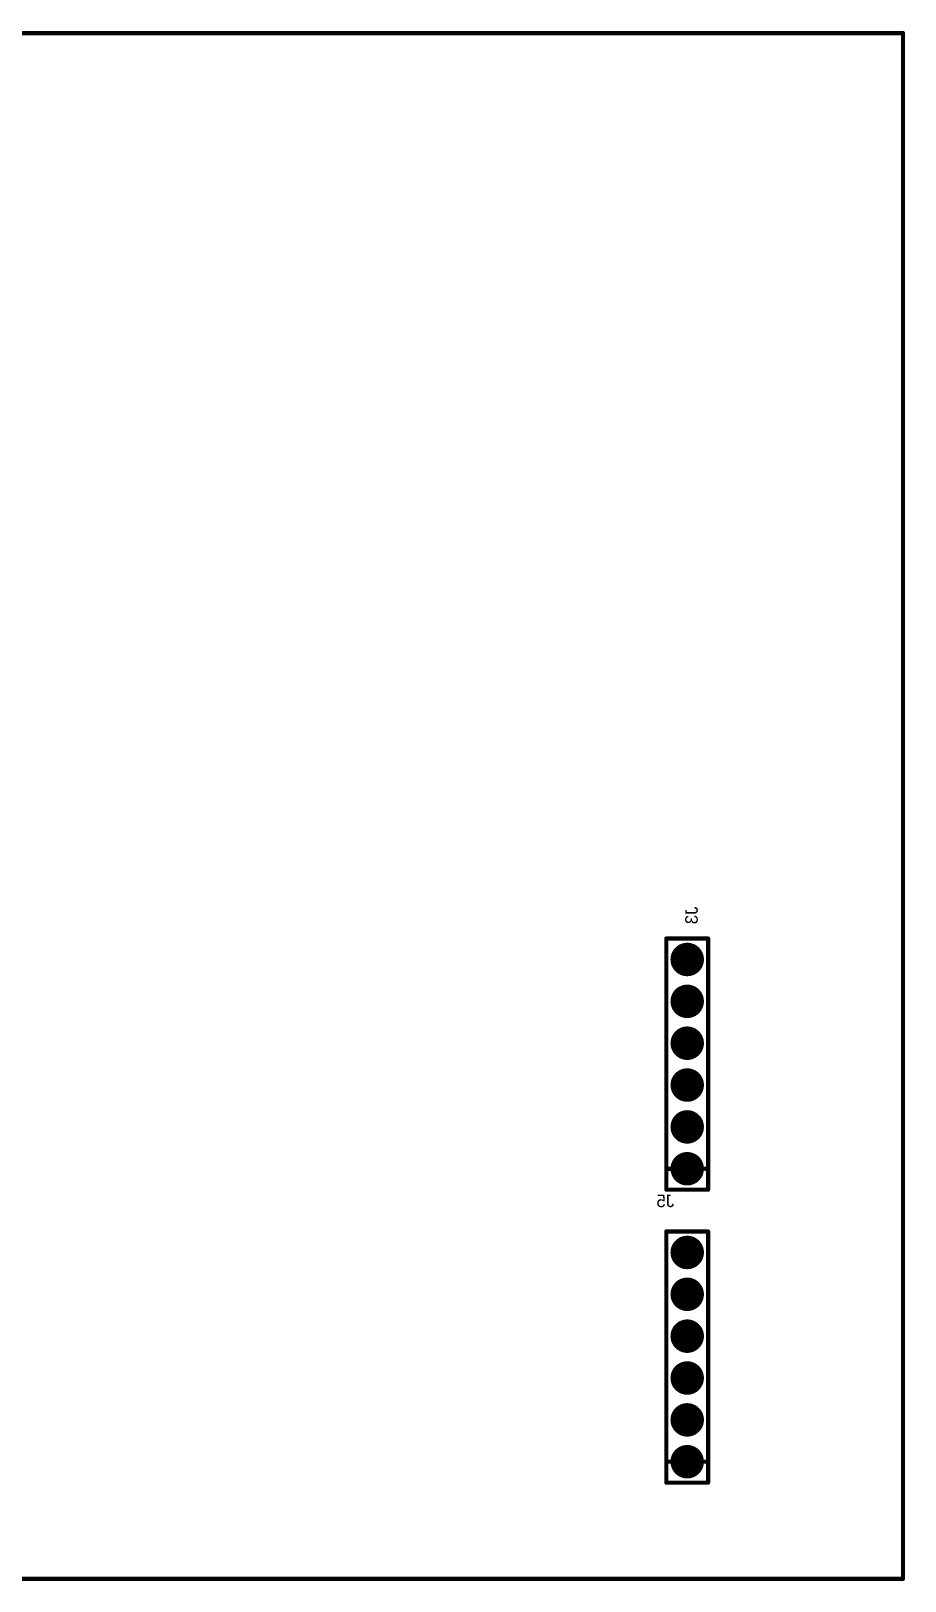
# Model space of a CAD drawing. Header units: millimetres. Extents: x 38 to 445, y 25 to 285.
# Drawn here: x 307 to 360.1, y 91.1 to 185.1 of the extents above; entities that cross this region are included whole.
import ezdxf

# ---------------------------------------------------------------- set-up
doc = ezdxf.new("R2010")
doc.units = ezdxf.units.MM
for name, color, linetype in [('BottomLayer', 5, 'Continuous'), ('BottomOverlay', 54, 'Continuous'), ('BottomSolder', 6, 'Continuous'), ('DrillDrawing', 1, 'Continuous'), ('InternalPlane1', 76, 'Continuous'), ('InternalPlane2', 16, 'Continuous'), ('Mechanical8', 56, 'Continuous'), ('MultiLayer', 9, 'Continuous'), ('PadHoleLayer', 156, 'Continuous'), ('TopLayer', 1, 'Continuous'), ('TopSolder', 216, 'Continuous')]:
    doc.layers.add(name, color=color, linetype=linetype)

# ---------------------------------------------------------------- blocks, each defined once
blk = doc.blocks.new('HDR_1X6___FEMALE_B_6')
at = {"layer": 'BottomLayer', "const_width": 0.762}
for points in [[(-0.381, 0, 1), (0.381, 0, 1)], [(2.159, 0, 1), (2.921, 0, 1)], [(4.699, 0, 1), (5.461, 0, 1)], [(7.239, 0, 1), (8.001, 0, 1)], [(9.779, 0, 1), (10.541, 0, 1)], [(12.319, 0, 1), (13.081, 0, 1)]]:
    blk.add_lwpolyline(points, format="xyb", close=True, dxfattribs=at)
at = {"layer": 'BottomOverlay', "const_width": 0.254}
for points in [[(-1.27, 1.27), (13.97, 1.27)], [(-1.27, 1.27), (-1.27, -1.27)], [(0, 1.27), (0, 1.05)], [(13.97, 1.27), (13.97, -1.27)], [(-1.27, -1.27), (13.97, -1.27)], [(0, -1.075), (0, -1.27)]]:
    blk.add_lwpolyline(points, dxfattribs=at)
at = {"layer": 'BottomOverlay', "const_width": 0.127}
for points in [[(-1.333, 1.27, 1), (-1.206, 1.27, 1)], [(-1.333, 1.27, 1), (-1.206, 1.27, 1)], [(-0.064, 1.27, 1), (0.064, 1.27, 1)], [(-0.064, 1.05, 1), (0.064, 1.05, 1)], [(13.906, 1.27, 1), (14.034, 1.27, 1)], [(13.906, 1.27, 1), (14.034, 1.27, 1)], [(-1.333, -1.27, 1), (-1.206, -1.27, 1)], [(-1.333, -1.27, 1), (-1.206, -1.27, 1)], [(-0.064, -1.075, 1), (0.064, -1.075, 1)], [(-0.064, -1.27, 1), (0.064, -1.27, 1)], [(13.906, -1.27, 1), (14.034, -1.27, 1)], [(13.906, -1.27, 1), (14.034, -1.27, 1)]]:
    blk.add_lwpolyline(points, format="xyb", close=True, dxfattribs=at)
at = {"layer": 'BottomSolder', "const_width": 0.864}
for points in [[(-0.432, 0, 1), (0.432, 0, 1)], [(2.108, 0, 1), (2.972, 0, 1)], [(4.648, 0, 1), (5.512, 0, 1)], [(7.188, 0, 1), (8.052, 0, 1)], [(9.728, 0, 1), (10.592, 0, 1)], [(12.268, 0, 1), (13.132, 0, 1)]]:
    blk.add_lwpolyline(points, format="xyb", close=True, dxfattribs=at)
at = {"layer": 'InternalPlane1', "const_width": 1.016}
for points in [[(-0.508, 0, 1), (0.508, 0, 1)], [(2.032, 0, 1), (3.048, 0, 1)], [(4.572, 0, 1), (5.588, 0, 1)], [(7.112, 0, 1), (8.128, 0, 1)], [(9.652, 0, 1), (10.668, 0, 1)], [(12.192, 0, 1), (13.208, 0, 1)]]:
    blk.add_lwpolyline(points, format="xyb", close=True, dxfattribs=at)
at = {"layer": 'InternalPlane2', "const_width": 1.016}
for points in [[(-0.508, 0, 1), (0.508, 0, 1)], [(2.032, 0, 1), (3.048, 0, 1)], [(4.572, 0, 1), (5.588, 0, 1)], [(7.112, 0, 1), (8.128, 0, 1)], [(9.652, 0, 1), (10.668, 0, 1)], [(12.192, 0, 1), (13.208, 0, 1)]]:
    blk.add_lwpolyline(points, format="xyb", close=True, dxfattribs=at)
at = {"layer": 'MultiLayer', "const_width": 0.762}
for points in [[(-0.381, 0, 1), (0.381, 0, 1)], [(2.159, 0, 1), (2.921, 0, 1)], [(4.699, 0, 1), (5.461, 0, 1)], [(7.239, 0, 1), (8.001, 0, 1)], [(9.779, 0, 1), (10.541, 0, 1)], [(12.319, 0, 1), (13.081, 0, 1)]]:
    blk.add_lwpolyline(points, format="xyb", close=True, dxfattribs=at)
at = {"layer": 'PadHoleLayer', "const_width": 0.508}
for points in [[(-0.254, 0, 1), (0.254, 0, 1)], [(2.286, 0, 1), (2.794, 0, 1)], [(4.826, 0, 1), (5.334, 0, 1)], [(7.366, 0, 1), (7.874, 0, 1)], [(9.906, 0, 1), (10.414, 0, 1)], [(12.446, 0, 1), (12.954, 0, 1)]]:
    blk.add_lwpolyline(points, format="xyb", close=True, dxfattribs=at)
at = {"layer": 'TopLayer', "const_width": 0.762}
for points in [[(-0.381, 0, 1), (0.381, 0, 1)], [(2.159, 0, 1), (2.921, 0, 1)], [(4.699, 0, 1), (5.461, 0, 1)], [(7.239, 0, 1), (8.001, 0, 1)], [(9.779, 0, 1), (10.541, 0, 1)], [(12.319, 0, 1), (13.081, 0, 1)]]:
    blk.add_lwpolyline(points, format="xyb", close=True, dxfattribs=at)
at = {"layer": 'TopSolder', "const_width": 0.864}
for points in [[(-0.432, 0, 1), (0.432, 0, 1)], [(2.108, 0, 1), (2.972, 0, 1)], [(4.648, 0, 1), (5.512, 0, 1)], [(7.188, 0, 1), (8.052, 0, 1)], [(9.728, 0, 1), (10.592, 0, 1)], [(12.268, 0, 1), (13.132, 0, 1)]]:
    blk.add_lwpolyline(points, format="xyb", close=True, dxfattribs=at)
blk = doc.blocks.new('HDR_1X6___FEMALE_B_8')
at = {"layer": 'BottomLayer', "const_width": 0.762}
for points in [[(-0.381, 0, 1), (0.381, 0, 1)], [(2.159, 0, 1), (2.921, 0, 1)], [(4.699, 0, 1), (5.461, 0, 1)], [(7.239, 0, 1), (8.001, 0, 1)], [(9.779, 0, 1), (10.541, 0, 1)], [(12.319, 0, 1), (13.081, 0, 1)]]:
    blk.add_lwpolyline(points, format="xyb", close=True, dxfattribs=at)
at = {"layer": 'BottomOverlay', "const_width": 0.254}
for points in [[(-1.27, 1.27), (13.97, 1.27)], [(-1.27, 1.27), (-1.27, -1.27)], [(0, 1.27), (0, 1.05)], [(13.97, 1.27), (13.97, -1.27)], [(-1.27, -1.27), (13.97, -1.27)], [(0, -1.075), (0, -1.27)]]:
    blk.add_lwpolyline(points, dxfattribs=at)
at = {"layer": 'BottomOverlay', "const_width": 0.127}
for points in [[(-1.333, 1.27, 1), (-1.206, 1.27, 1)], [(-1.333, 1.27, 1), (-1.206, 1.27, 1)], [(-0.064, 1.27, 1), (0.064, 1.27, 1)], [(-0.064, 1.05, 1), (0.064, 1.05, 1)], [(13.906, 1.27, 1), (14.034, 1.27, 1)], [(13.906, 1.27, 1), (14.034, 1.27, 1)], [(-1.333, -1.27, 1), (-1.206, -1.27, 1)], [(-1.333, -1.27, 1), (-1.206, -1.27, 1)], [(-0.064, -1.075, 1), (0.064, -1.075, 1)], [(-0.064, -1.27, 1), (0.064, -1.27, 1)], [(13.906, -1.27, 1), (14.034, -1.27, 1)], [(13.906, -1.27, 1), (14.034, -1.27, 1)]]:
    blk.add_lwpolyline(points, format="xyb", close=True, dxfattribs=at)
at = {"layer": 'BottomSolder', "const_width": 0.864}
for points in [[(-0.432, 0, 1), (0.432, 0, 1)], [(2.108, 0, 1), (2.972, 0, 1)], [(4.648, 0, 1), (5.512, 0, 1)], [(7.188, 0, 1), (8.052, 0, 1)], [(9.728, 0, 1), (10.592, 0, 1)], [(12.268, 0, 1), (13.132, 0, 1)]]:
    blk.add_lwpolyline(points, format="xyb", close=True, dxfattribs=at)
at = {"layer": 'InternalPlane1', "const_width": 1.016}
for points in [[(-0.508, 0, 1), (0.508, 0, 1)], [(2.032, 0, 1), (3.048, 0, 1)], [(4.572, 0, 1), (5.588, 0, 1)], [(7.112, 0, 1), (8.128, 0, 1)], [(9.652, 0, 1), (10.668, 0, 1)], [(12.192, 0, 1), (13.208, 0, 1)]]:
    blk.add_lwpolyline(points, format="xyb", close=True, dxfattribs=at)
at = {"layer": 'InternalPlane2', "const_width": 1.016}
for points in [[(-0.508, 0, 1), (0.508, 0, 1)], [(2.032, 0, 1), (3.048, 0, 1)], [(4.572, 0, 1), (5.588, 0, 1)], [(7.112, 0, 1), (8.128, 0, 1)], [(9.652, 0, 1), (10.668, 0, 1)], [(12.192, 0, 1), (13.208, 0, 1)]]:
    blk.add_lwpolyline(points, format="xyb", close=True, dxfattribs=at)
at = {"layer": 'MultiLayer', "const_width": 0.762}
for points in [[(-0.381, 0, 1), (0.381, 0, 1)], [(2.159, 0, 1), (2.921, 0, 1)], [(4.699, 0, 1), (5.461, 0, 1)], [(7.239, 0, 1), (8.001, 0, 1)], [(9.779, 0, 1), (10.541, 0, 1)], [(12.319, 0, 1), (13.081, 0, 1)]]:
    blk.add_lwpolyline(points, format="xyb", close=True, dxfattribs=at)
at = {"layer": 'PadHoleLayer', "const_width": 0.508}
for points in [[(-0.254, 0, 1), (0.254, 0, 1)], [(2.286, 0, 1), (2.794, 0, 1)], [(4.826, 0, 1), (5.334, 0, 1)], [(7.366, 0, 1), (7.874, 0, 1)], [(9.906, 0, 1), (10.414, 0, 1)], [(12.446, 0, 1), (12.954, 0, 1)]]:
    blk.add_lwpolyline(points, format="xyb", close=True, dxfattribs=at)
at = {"layer": 'TopLayer', "const_width": 0.762}
for points in [[(-0.381, 0, 1), (0.381, 0, 1)], [(2.159, 0, 1), (2.921, 0, 1)], [(4.699, 0, 1), (5.461, 0, 1)], [(7.239, 0, 1), (8.001, 0, 1)], [(9.779, 0, 1), (10.541, 0, 1)], [(12.319, 0, 1), (13.081, 0, 1)]]:
    blk.add_lwpolyline(points, format="xyb", close=True, dxfattribs=at)
at = {"layer": 'TopSolder', "const_width": 0.864}
for points in [[(-0.432, 0, 1), (0.432, 0, 1)], [(2.108, 0, 1), (2.972, 0, 1)], [(4.648, 0, 1), (5.512, 0, 1)], [(7.188, 0, 1), (8.052, 0, 1)], [(9.728, 0, 1), (10.592, 0, 1)], [(12.268, 0, 1), (13.132, 0, 1)]]:
    blk.add_lwpolyline(points, format="xyb", close=True, dxfattribs=at)

msp = doc.modelspace()

# ---------------------------------------------------------------- linework, layer by layer
at = {"layer": 'DrillDrawing', "const_width": 0.0508}
for points in [[(346.583, 128.905), (346.71, 128.778)], [(346.583, 128.905), (346.71, 128.905)], [(346.71, 128.905), (346.837, 129.032)], [(346.837, 129.032), (346.964, 128.905)], [(346.964, 128.905), (347.091, 128.905)], [(346.964, 128.778), (347.091, 128.905)], [(346.583, 128.651), (346.71, 128.778)], [(346.583, 128.651), (346.71, 128.651)], [(346.71, 128.651), (346.837, 128.524)], [(346.837, 128.524), (346.964, 128.651)], [(346.964, 128.778), (347.091, 128.651)], [(346.964, 128.651), (347.091, 128.651)], [(346.583, 126.365), (346.71, 126.238)], [(346.583, 126.365), (346.71, 126.365)], [(346.583, 126.111), (346.71, 126.238)], [(346.583, 126.111), (346.71, 126.111)], [(346.71, 126.365), (346.837, 126.492)], [(346.71, 126.111), (346.837, 125.984)], [(346.837, 126.492), (346.964, 126.365)], [(346.837, 125.984), (346.964, 126.111)], [(346.964, 126.365), (347.091, 126.365)], [(346.964, 126.238), (347.091, 126.365)], [(346.964, 126.238), (347.091, 126.111)], [(346.964, 126.111), (347.091, 126.111)], [(346.583, 123.825), (346.71, 123.698)], [(346.583, 123.825), (346.71, 123.825)], [(346.583, 123.571), (346.71, 123.698)], [(346.583, 123.571), (346.71, 123.571)], [(346.71, 123.825), (346.837, 123.952)], [(346.71, 123.571), (346.837, 123.444)], [(346.837, 123.952), (346.964, 123.825)], [(346.837, 123.444), (346.964, 123.571)], [(346.964, 123.825), (347.091, 123.825)], [(346.964, 123.698), (347.091, 123.825)], [(346.964, 123.698), (347.091, 123.571)], [(346.964, 123.571), (347.091, 123.571)], [(346.71, 121.285), (346.837, 121.412)], [(346.837, 121.412), (346.964, 121.285)], [(346.583, 121.285), (346.71, 121.158)], [(346.583, 121.285), (346.71, 121.285)], [(346.583, 121.031), (346.71, 121.158)], [(346.583, 121.031), (346.71, 121.031)], [(346.71, 121.031), (346.837, 120.904)], [(346.837, 120.904), (346.964, 121.031)], [(346.964, 121.285), (347.091, 121.285)], [(346.964, 121.158), (347.091, 121.285)], [(346.964, 121.158), (347.091, 121.031)], [(346.964, 121.031), (347.091, 121.031)], [(346.583, 118.745), (346.71, 118.618)], [(346.583, 118.745), (346.71, 118.745)], [(346.583, 118.491), (346.71, 118.618)], [(346.71, 118.745), (346.837, 118.872)], [(346.837, 118.872), (346.964, 118.745)], [(346.964, 118.745), (347.091, 118.745)], [(346.964, 118.618), (347.091, 118.745)], [(346.964, 118.618), (347.091, 118.491)], [(346.583, 118.491), (346.71, 118.491)], [(346.71, 118.491), (346.837, 118.364)], [(346.837, 118.364), (346.964, 118.491)], [(346.964, 118.491), (347.091, 118.491)], [(346.583, 116.205), (346.71, 116.078)], [(346.583, 116.205), (346.71, 116.205)], [(346.583, 115.951), (346.71, 116.078)], [(346.583, 115.951), (346.71, 115.951)], [(346.71, 116.205), (346.837, 116.332)], [(346.71, 115.951), (346.837, 115.824)], [(346.837, 116.332), (346.964, 116.205)], [(346.837, 115.824), (346.964, 115.951)], [(346.964, 116.205), (347.091, 116.205)], [(346.964, 116.078), (347.091, 116.205)], [(346.964, 116.078), (347.091, 115.951)], [(346.964, 115.951), (347.091, 115.951)], [(346.583, 111.125), (346.71, 110.998)], [(346.583, 111.125), (346.71, 111.125)], [(346.583, 110.871), (346.71, 110.998)], [(346.71, 111.125), (346.837, 111.252)], [(346.837, 111.252), (346.964, 111.125)], [(346.964, 111.125), (347.091, 111.125)], [(346.964, 110.998), (347.091, 111.125)], [(346.964, 110.998), (347.091, 110.871)], [(346.583, 110.871), (346.71, 110.871)], [(346.71, 110.871), (346.837, 110.744)], [(346.837, 110.744), (346.964, 110.871)], [(346.964, 110.871), (347.091, 110.871)], [(346.583, 108.585), (346.71, 108.458)], [(346.583, 108.585), (346.71, 108.585)], [(346.583, 108.331), (346.71, 108.458)], [(346.583, 108.331), (346.71, 108.331)], [(346.71, 108.585), (346.837, 108.712)], [(346.71, 108.331), (346.837, 108.204)], [(346.837, 108.712), (346.964, 108.585)], [(346.837, 108.204), (346.964, 108.331)], [(346.964, 108.585), (347.091, 108.585)], [(346.964, 108.458), (347.091, 108.585)], [(346.964, 108.458), (347.091, 108.331)], [(346.964, 108.331), (347.091, 108.331)], [(346.583, 106.045), (346.71, 105.918)], [(346.583, 106.045), (346.71, 106.045)], [(346.583, 105.791), (346.71, 105.918)], [(346.583, 105.791), (346.71, 105.791)], [(346.71, 106.045), (346.837, 106.172)], [(346.71, 105.791), (346.837, 105.664)], [(346.837, 106.172), (346.964, 106.045)], [(346.837, 105.664), (346.964, 105.791)], [(346.964, 106.045), (347.091, 106.045)], [(346.964, 105.918), (347.091, 106.045)], [(346.964, 105.918), (347.091, 105.791)], [(346.964, 105.791), (347.091, 105.791)], [(346.583, 103.505), (346.71, 103.378)], [(346.583, 103.505), (346.71, 103.505)], [(346.71, 103.505), (346.837, 103.632)], [(346.837, 103.632), (346.964, 103.505)], [(346.964, 103.505), (347.091, 103.505)], [(346.964, 103.378), (347.091, 103.505)], [(346.583, 103.251), (346.71, 103.378)], [(346.583, 103.251), (346.71, 103.251)], [(346.71, 103.251), (346.837, 103.124)], [(346.837, 103.124), (346.964, 103.251)], [(346.964, 103.378), (347.091, 103.251)], [(346.964, 103.251), (347.091, 103.251)], [(346.583, 100.965), (346.71, 100.838)], [(346.583, 100.965), (346.71, 100.965)], [(346.583, 100.711), (346.71, 100.838)], [(346.583, 100.711), (346.71, 100.711)], [(346.71, 100.965), (346.837, 101.092)], [(346.71, 100.711), (346.837, 100.584)], [(346.837, 101.092), (346.964, 100.965)], [(346.837, 100.584), (346.964, 100.711)], [(346.964, 100.965), (347.091, 100.965)], [(346.964, 100.838), (347.091, 100.965)], [(346.964, 100.838), (347.091, 100.711)], [(346.964, 100.711), (347.091, 100.711)], [(346.583, 98.425), (346.71, 98.298)], [(346.583, 98.425), (346.71, 98.425)], [(346.583, 98.171), (346.71, 98.298)], [(346.583, 98.171), (346.71, 98.171)], [(346.71, 98.425), (346.837, 98.552)], [(346.71, 98.171), (346.837, 98.044)], [(346.837, 98.552), (346.964, 98.425)], [(346.837, 98.044), (346.964, 98.171)], [(346.964, 98.425), (347.091, 98.425)], [(346.964, 98.298), (347.091, 98.425)], [(346.964, 98.298), (347.091, 98.171)], [(346.964, 98.171), (347.091, 98.171)]]:
    msp.add_lwpolyline(points, dxfattribs=at)
at = {"layer": 'DrillDrawing', "const_width": 0.0254}
for points in [[(346.57, 128.905, 1), (346.596, 128.905, 1)], [(346.57, 128.905, 1), (346.596, 128.905, 1)], [(346.697, 128.905, 1), (346.723, 128.905, 1)], [(346.697, 128.905, 1), (346.723, 128.905, 1)], [(346.824, 129.032, 1), (346.85, 129.032, 1)], [(346.824, 129.032, 1), (346.85, 129.032, 1)], [(346.951, 128.905, 1), (346.977, 128.905, 1)], [(346.951, 128.905, 1), (346.977, 128.905, 1)], [(347.078, 128.905, 1), (347.104, 128.905, 1)], [(347.078, 128.905, 1), (347.104, 128.905, 1)], [(346.57, 128.651, 1), (346.596, 128.651, 1)], [(346.57, 128.651, 1), (346.596, 128.651, 1)], [(346.697, 128.778, 1), (346.723, 128.778, 1)], [(346.697, 128.778, 1), (346.723, 128.778, 1)], [(346.697, 128.651, 1), (346.723, 128.651, 1)], [(346.697, 128.651, 1), (346.723, 128.651, 1)], [(346.824, 128.524, 1), (346.85, 128.524, 1)], [(346.824, 128.524, 1), (346.85, 128.524, 1)], [(346.951, 128.778, 1), (346.977, 128.778, 1)], [(346.951, 128.778, 1), (346.977, 128.778, 1)], [(346.951, 128.651, 1), (346.977, 128.651, 1)], [(346.951, 128.651, 1), (346.977, 128.651, 1)], [(347.078, 128.651, 1), (347.104, 128.651, 1)], [(347.078, 128.651, 1), (347.104, 128.651, 1)], [(346.57, 126.365, 1), (346.596, 126.365, 1)], [(346.57, 126.365, 1), (346.596, 126.365, 1)], [(346.57, 126.111, 1), (346.596, 126.111, 1)], [(346.57, 126.111, 1), (346.596, 126.111, 1)], [(346.697, 126.365, 1), (346.723, 126.365, 1)], [(346.697, 126.365, 1), (346.723, 126.365, 1)], [(346.697, 126.238, 1), (346.723, 126.238, 1)], [(346.697, 126.238, 1), (346.723, 126.238, 1)], [(346.697, 126.111, 1), (346.723, 126.111, 1)], [(346.697, 126.111, 1), (346.723, 126.111, 1)], [(346.824, 126.492, 1), (346.85, 126.492, 1)], [(346.824, 126.492, 1), (346.85, 126.492, 1)], [(346.951, 126.365, 1), (346.977, 126.365, 1)], [(346.951, 126.365, 1), (346.977, 126.365, 1)], [(346.951, 126.238, 1), (346.977, 126.238, 1)], [(346.951, 126.238, 1), (346.977, 126.238, 1)], [(346.951, 126.111, 1), (346.977, 126.111, 1)], [(346.951, 126.111, 1), (346.977, 126.111, 1)], [(347.078, 126.365, 1), (347.104, 126.365, 1)], [(347.078, 126.365, 1), (347.104, 126.365, 1)], [(347.078, 126.111, 1), (347.104, 126.111, 1)], [(347.078, 126.111, 1), (347.104, 126.111, 1)], [(346.824, 125.984, 1), (346.85, 125.984, 1)], [(346.824, 125.984, 1), (346.85, 125.984, 1)], [(346.57, 123.825, 1), (346.596, 123.825, 1)], [(346.57, 123.825, 1), (346.596, 123.825, 1)], [(346.57, 123.571, 1), (346.596, 123.571, 1)], [(346.57, 123.571, 1), (346.596, 123.571, 1)], [(346.697, 123.825, 1), (346.723, 123.825, 1)], [(346.697, 123.825, 1), (346.723, 123.825, 1)], [(346.697, 123.698, 1), (346.723, 123.698, 1)], [(346.697, 123.698, 1), (346.723, 123.698, 1)], [(346.697, 123.571, 1), (346.723, 123.571, 1)], [(346.697, 123.571, 1), (346.723, 123.571, 1)], [(346.824, 123.952, 1), (346.85, 123.952, 1)], [(346.824, 123.952, 1), (346.85, 123.952, 1)], [(346.824, 123.444, 1), (346.85, 123.444, 1)], [(346.824, 123.444, 1), (346.85, 123.444, 1)], [(346.951, 123.825, 1), (346.977, 123.825, 1)], [(346.951, 123.825, 1), (346.977, 123.825, 1)], [(346.951, 123.698, 1), (346.977, 123.698, 1)], [(346.951, 123.698, 1), (346.977, 123.698, 1)], [(346.951, 123.571, 1), (346.977, 123.571, 1)], [(346.951, 123.571, 1), (346.977, 123.571, 1)], [(347.078, 123.825, 1), (347.104, 123.825, 1)], [(347.078, 123.825, 1), (347.104, 123.825, 1)], [(347.078, 123.571, 1), (347.104, 123.571, 1)], [(347.078, 123.571, 1), (347.104, 123.571, 1)], [(346.824, 121.412, 1), (346.85, 121.412, 1)], [(346.824, 121.412, 1), (346.85, 121.412, 1)], [(346.57, 121.285, 1), (346.596, 121.285, 1)], [(346.57, 121.285, 1), (346.596, 121.285, 1)], [(346.57, 121.031, 1), (346.596, 121.031, 1)], [(346.57, 121.031, 1), (346.596, 121.031, 1)], [(346.697, 121.285, 1), (346.723, 121.285, 1)], [(346.697, 121.285, 1), (346.723, 121.285, 1)], [(346.697, 121.158, 1), (346.723, 121.158, 1)], [(346.697, 121.158, 1), (346.723, 121.158, 1)], [(346.697, 121.031, 1), (346.723, 121.031, 1)], [(346.697, 121.031, 1), (346.723, 121.031, 1)], [(346.824, 120.904, 1), (346.85, 120.904, 1)], [(346.824, 120.904, 1), (346.85, 120.904, 1)], [(346.951, 121.285, 1), (346.977, 121.285, 1)], [(346.951, 121.285, 1), (346.977, 121.285, 1)], [(346.951, 121.158, 1), (346.977, 121.158, 1)], [(346.951, 121.158, 1), (346.977, 121.158, 1)], [(346.951, 121.031, 1), (346.977, 121.031, 1)], [(346.951, 121.031, 1), (346.977, 121.031, 1)], [(347.078, 121.285, 1), (347.104, 121.285, 1)], [(347.078, 121.285, 1), (347.104, 121.285, 1)], [(347.078, 121.031, 1), (347.104, 121.031, 1)], [(347.078, 121.031, 1), (347.104, 121.031, 1)], [(346.57, 118.745, 1), (346.596, 118.745, 1)], [(346.57, 118.745, 1), (346.596, 118.745, 1)], [(346.697, 118.745, 1), (346.723, 118.745, 1)], [(346.697, 118.745, 1), (346.723, 118.745, 1)], [(346.697, 118.618, 1), (346.723, 118.618, 1)], [(346.697, 118.618, 1), (346.723, 118.618, 1)], [(346.824, 118.872, 1), (346.85, 118.872, 1)], [(346.824, 118.872, 1), (346.85, 118.872, 1)], [(346.951, 118.745, 1), (346.977, 118.745, 1)], [(346.951, 118.745, 1), (346.977, 118.745, 1)], [(346.951, 118.618, 1), (346.977, 118.618, 1)], [(346.951, 118.618, 1), (346.977, 118.618, 1)], [(347.078, 118.745, 1), (347.104, 118.745, 1)], [(347.078, 118.745, 1), (347.104, 118.745, 1)], [(346.57, 118.491, 1), (346.596, 118.491, 1)], [(346.57, 118.491, 1), (346.596, 118.491, 1)], [(346.697, 118.491, 1), (346.723, 118.491, 1)], [(346.697, 118.491, 1), (346.723, 118.491, 1)], [(346.824, 118.364, 1), (346.85, 118.364, 1)], [(346.824, 118.364, 1), (346.85, 118.364, 1)], [(346.951, 118.491, 1), (346.977, 118.491, 1)], [(346.951, 118.491, 1), (346.977, 118.491, 1)], [(347.078, 118.491, 1), (347.104, 118.491, 1)], [(347.078, 118.491, 1), (347.104, 118.491, 1)], [(346.57, 116.205, 1), (346.596, 116.205, 1)], [(346.57, 116.205, 1), (346.596, 116.205, 1)], [(346.57, 115.951, 1), (346.596, 115.951, 1)], [(346.57, 115.951, 1), (346.596, 115.951, 1)], [(346.697, 116.205, 1), (346.723, 116.205, 1)], [(346.697, 116.205, 1), (346.723, 116.205, 1)], [(346.697, 116.078, 1), (346.723, 116.078, 1)], [(346.697, 116.078, 1), (346.723, 116.078, 1)], [(346.697, 115.951, 1), (346.723, 115.951, 1)], [(346.697, 115.951, 1), (346.723, 115.951, 1)], [(346.824, 116.332, 1), (346.85, 116.332, 1)], [(346.824, 116.332, 1), (346.85, 116.332, 1)], [(346.824, 115.824, 1), (346.85, 115.824, 1)], [(346.824, 115.824, 1), (346.85, 115.824, 1)], [(346.951, 116.205, 1), (346.977, 116.205, 1)], [(346.951, 116.205, 1), (346.977, 116.205, 1)], [(346.951, 116.078, 1), (346.977, 116.078, 1)], [(346.951, 116.078, 1), (346.977, 116.078, 1)], [(346.951, 115.951, 1), (346.977, 115.951, 1)], [(346.951, 115.951, 1), (346.977, 115.951, 1)], [(347.078, 116.205, 1), (347.104, 116.205, 1)], [(347.078, 116.205, 1), (347.104, 116.205, 1)], [(347.078, 115.951, 1), (347.104, 115.951, 1)], [(347.078, 115.951, 1), (347.104, 115.951, 1)], [(346.57, 111.125, 1), (346.596, 111.125, 1)], [(346.57, 111.125, 1), (346.596, 111.125, 1)], [(346.697, 111.125, 1), (346.723, 111.125, 1)], [(346.697, 111.125, 1), (346.723, 111.125, 1)], [(346.697, 110.998, 1), (346.723, 110.998, 1)], [(346.697, 110.998, 1), (346.723, 110.998, 1)], [(346.824, 111.252, 1), (346.85, 111.252, 1)], [(346.824, 111.252, 1), (346.85, 111.252, 1)], [(346.951, 111.125, 1), (346.977, 111.125, 1)], [(346.951, 111.125, 1), (346.977, 111.125, 1)], [(346.951, 110.998, 1), (346.977, 110.998, 1)], [(346.951, 110.998, 1), (346.977, 110.998, 1)], [(347.078, 111.125, 1), (347.104, 111.125, 1)], [(347.078, 111.125, 1), (347.104, 111.125, 1)], [(346.57, 110.871, 1), (346.596, 110.871, 1)], [(346.57, 110.871, 1), (346.596, 110.871, 1)], [(346.697, 110.871, 1), (346.723, 110.871, 1)], [(346.697, 110.871, 1), (346.723, 110.871, 1)], [(346.824, 110.744, 1), (346.85, 110.744, 1)], [(346.824, 110.744, 1), (346.85, 110.744, 1)], [(346.951, 110.871, 1), (346.977, 110.871, 1)], [(346.951, 110.871, 1), (346.977, 110.871, 1)], [(347.078, 110.871, 1), (347.104, 110.871, 1)], [(347.078, 110.871, 1), (347.104, 110.871, 1)], [(346.57, 108.585, 1), (346.596, 108.585, 1)], [(346.57, 108.585, 1), (346.596, 108.585, 1)], [(346.57, 108.331, 1), (346.596, 108.331, 1)], [(346.57, 108.331, 1), (346.596, 108.331, 1)], [(346.697, 108.585, 1), (346.723, 108.585, 1)], [(346.697, 108.585, 1), (346.723, 108.585, 1)], [(346.697, 108.458, 1), (346.723, 108.458, 1)], [(346.697, 108.458, 1), (346.723, 108.458, 1)], [(346.697, 108.331, 1), (346.723, 108.331, 1)], [(346.697, 108.331, 1), (346.723, 108.331, 1)], [(346.824, 108.712, 1), (346.85, 108.712, 1)], [(346.824, 108.712, 1), (346.85, 108.712, 1)], [(346.824, 108.204, 1), (346.85, 108.204, 1)], [(346.824, 108.204, 1), (346.85, 108.204, 1)], [(346.951, 108.585, 1), (346.977, 108.585, 1)], [(346.951, 108.585, 1), (346.977, 108.585, 1)], [(346.951, 108.458, 1), (346.977, 108.458, 1)], [(346.951, 108.458, 1), (346.977, 108.458, 1)], [(346.951, 108.331, 1), (346.977, 108.331, 1)], [(346.951, 108.331, 1), (346.977, 108.331, 1)], [(347.078, 108.585, 1), (347.104, 108.585, 1)], [(347.078, 108.585, 1), (347.104, 108.585, 1)], [(347.078, 108.331, 1), (347.104, 108.331, 1)], [(347.078, 108.331, 1), (347.104, 108.331, 1)], [(346.57, 106.045, 1), (346.596, 106.045, 1)], [(346.57, 106.045, 1), (346.596, 106.045, 1)], [(346.57, 105.791, 1), (346.596, 105.791, 1)], [(346.57, 105.791, 1), (346.596, 105.791, 1)], [(346.697, 106.045, 1), (346.723, 106.045, 1)], [(346.697, 106.045, 1), (346.723, 106.045, 1)], [(346.697, 105.918, 1), (346.723, 105.918, 1)], [(346.697, 105.918, 1), (346.723, 105.918, 1)], [(346.697, 105.791, 1), (346.723, 105.791, 1)], [(346.697, 105.791, 1), (346.723, 105.791, 1)], [(346.824, 106.172, 1), (346.85, 106.172, 1)], [(346.824, 106.172, 1), (346.85, 106.172, 1)], [(346.824, 105.664, 1), (346.85, 105.664, 1)], [(346.824, 105.664, 1), (346.85, 105.664, 1)], [(346.951, 106.045, 1), (346.977, 106.045, 1)], [(346.951, 106.045, 1), (346.977, 106.045, 1)], [(346.951, 105.918, 1), (346.977, 105.918, 1)], [(346.951, 105.918, 1), (346.977, 105.918, 1)], [(346.951, 105.791, 1), (346.977, 105.791, 1)], [(346.951, 105.791, 1), (346.977, 105.791, 1)], [(347.078, 106.045, 1), (347.104, 106.045, 1)], [(347.078, 106.045, 1), (347.104, 106.045, 1)], [(347.078, 105.791, 1), (347.104, 105.791, 1)], [(347.078, 105.791, 1), (347.104, 105.791, 1)], [(346.57, 103.505, 1), (346.596, 103.505, 1)], [(346.57, 103.505, 1), (346.596, 103.505, 1)], [(346.697, 103.505, 1), (346.723, 103.505, 1)], [(346.697, 103.505, 1), (346.723, 103.505, 1)], [(346.824, 103.632, 1), (346.85, 103.632, 1)], [(346.824, 103.632, 1), (346.85, 103.632, 1)], [(346.951, 103.505, 1), (346.977, 103.505, 1)], [(346.951, 103.505, 1), (346.977, 103.505, 1)], [(347.078, 103.505, 1), (347.104, 103.505, 1)], [(347.078, 103.505, 1), (347.104, 103.505, 1)], [(346.57, 103.251, 1), (346.596, 103.251, 1)], [(346.57, 103.251, 1), (346.596, 103.251, 1)], [(346.697, 103.378, 1), (346.723, 103.378, 1)], [(346.697, 103.378, 1), (346.723, 103.378, 1)], [(346.697, 103.251, 1), (346.723, 103.251, 1)], [(346.697, 103.251, 1), (346.723, 103.251, 1)], [(346.824, 103.124, 1), (346.85, 103.124, 1)], [(346.824, 103.124, 1), (346.85, 103.124, 1)], [(346.951, 103.378, 1), (346.977, 103.378, 1)], [(346.951, 103.378, 1), (346.977, 103.378, 1)], [(346.951, 103.251, 1), (346.977, 103.251, 1)], [(346.951, 103.251, 1), (346.977, 103.251, 1)], [(347.078, 103.251, 1), (347.104, 103.251, 1)], [(347.078, 103.251, 1), (347.104, 103.251, 1)], [(346.57, 100.965, 1), (346.596, 100.965, 1)], [(346.57, 100.965, 1), (346.596, 100.965, 1)], [(346.57, 100.711, 1), (346.596, 100.711, 1)], [(346.57, 100.711, 1), (346.596, 100.711, 1)], [(346.697, 100.965, 1), (346.723, 100.965, 1)], [(346.697, 100.965, 1), (346.723, 100.965, 1)], [(346.697, 100.838, 1), (346.723, 100.838, 1)], [(346.697, 100.838, 1), (346.723, 100.838, 1)], [(346.697, 100.711, 1), (346.723, 100.711, 1)], [(346.697, 100.711, 1), (346.723, 100.711, 1)], [(346.824, 101.092, 1), (346.85, 101.092, 1)], [(346.824, 101.092, 1), (346.85, 101.092, 1)], [(346.951, 100.965, 1), (346.977, 100.965, 1)], [(346.951, 100.965, 1), (346.977, 100.965, 1)], [(346.951, 100.838, 1), (346.977, 100.838, 1)], [(346.951, 100.838, 1), (346.977, 100.838, 1)], [(346.951, 100.711, 1), (346.977, 100.711, 1)], [(346.951, 100.711, 1), (346.977, 100.711, 1)], [(347.078, 100.965, 1), (347.104, 100.965, 1)], [(347.078, 100.965, 1), (347.104, 100.965, 1)], [(347.078, 100.711, 1), (347.104, 100.711, 1)], [(347.078, 100.711, 1), (347.104, 100.711, 1)], [(346.824, 100.584, 1), (346.85, 100.584, 1)], [(346.824, 100.584, 1), (346.85, 100.584, 1)], [(346.57, 98.425, 1), (346.596, 98.425, 1)], [(346.57, 98.425, 1), (346.596, 98.425, 1)], [(346.57, 98.171, 1), (346.596, 98.171, 1)], [(346.57, 98.171, 1), (346.596, 98.171, 1)], [(346.697, 98.425, 1), (346.723, 98.425, 1)], [(346.697, 98.425, 1), (346.723, 98.425, 1)], [(346.697, 98.298, 1), (346.723, 98.298, 1)], [(346.697, 98.298, 1), (346.723, 98.298, 1)], [(346.697, 98.171, 1), (346.723, 98.171, 1)], [(346.697, 98.171, 1), (346.723, 98.171, 1)], [(346.824, 98.552, 1), (346.85, 98.552, 1)], [(346.824, 98.552, 1), (346.85, 98.552, 1)], [(346.824, 98.044, 1), (346.85, 98.044, 1)], [(346.824, 98.044, 1), (346.85, 98.044, 1)], [(346.951, 98.425, 1), (346.977, 98.425, 1)], [(346.951, 98.425, 1), (346.977, 98.425, 1)], [(346.951, 98.298, 1), (346.977, 98.298, 1)], [(346.951, 98.298, 1), (346.977, 98.298, 1)], [(346.951, 98.171, 1), (346.977, 98.171, 1)], [(346.951, 98.171, 1), (346.977, 98.171, 1)], [(347.078, 98.425, 1), (347.104, 98.425, 1)], [(347.078, 98.425, 1), (347.104, 98.425, 1)], [(347.078, 98.171, 1), (347.104, 98.171, 1)], [(347.078, 98.171, 1), (347.104, 98.171, 1)]]:
    msp.add_lwpolyline(points, format="xyb", close=True, dxfattribs=at)
at = {"layer": 'Mechanical8', "const_width": 0.254}
for points in [[(194.95, 185), (359.94, 185)], [(359.94, 91.186), (359.94, 185)], [(194.945, 91.186), (359.94, 91.186)]]:
    msp.add_lwpolyline(points, dxfattribs=at)
at = {"layer": 'Mechanical8', "const_width": 0.127}
for points in [[(359.876, 185, 1), (360.003, 185, 1)], [(359.876, 185, 1), (360.003, 185, 1)], [(359.876, 91.186, 1), (360.003, 91.186, 1)], [(359.876, 91.186, 1), (360.003, 91.186, 1)]]:
    msp.add_lwpolyline(points, format="xyb", close=True, dxfattribs=at)

# ---------------------------------------------------------------- block references
at = {"rotation": 90}
for name, p in [('HDR_1X6___FEMALE_B_6', (346.837, 116.078)), ('HDR_1X6___FEMALE_B_8', (346.837, 98.298))]:
    msp.add_blockref(name, p, dxfattribs=at)

# ---------------------------------------------------------------- texts
at = {"layer": 'BottomOverlay', "text_generation_flag": 2}
msp.add_text('J3', height=0.762, rotation=90, dxfattribs=at).set_placement((347.477, 131.993))
msp.add_text('J5', height=0.762, dxfattribs=at).set_placement((346.045, 113.748))

doc.saveas('drawing.dxf')
